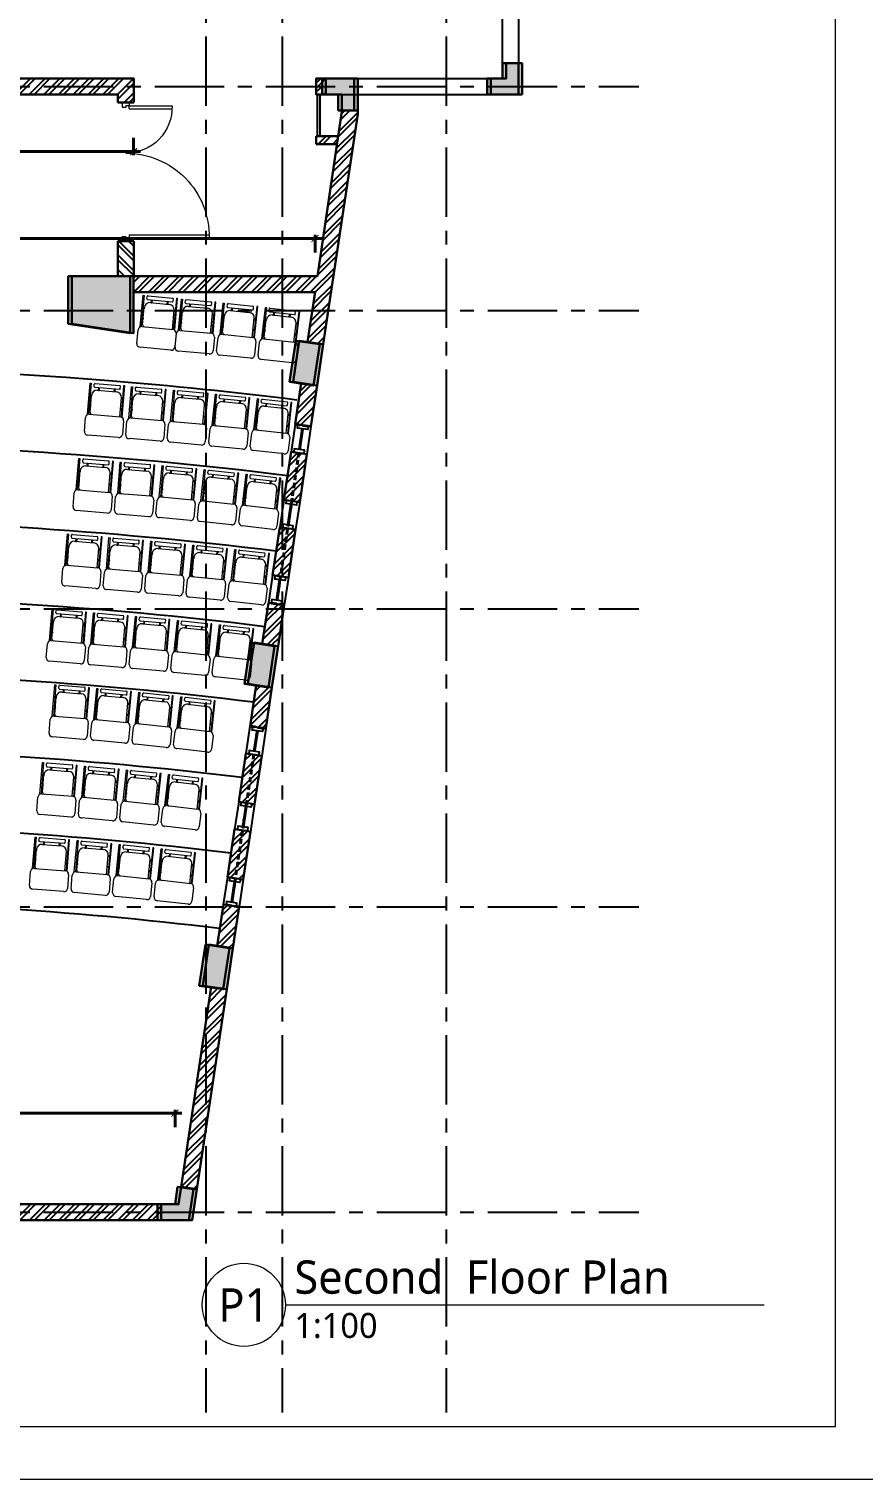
# Model space of a CAD drawing. Header units: millimetres. Extents: x 235412 to 469227, y 103223 to 235913.
# Drawn here: x 441531 to 453564, y 194099 to 215006 of the extents above; entities that cross this region are included whole.
import ezdxf
from ezdxf.enums import TextEntityAlignment as Align

# ---------------------------------------------------------------- set-up
doc = ezdxf.new("R2010")
doc.units = ezdxf.units.MM
doc.header["$MEASUREMENT"] = 0
doc.header["$PDMODE"] = 67
for name, pattern in [('CENTER', [2, 1.25, -0.25, 0.25, -0.25]), ('Dash', [6, 3, -3]), ('DASHED2', [0.375, 0.25, -0.125])]:
    doc.linetypes.add(name, pattern=pattern)
for name, color, linetype, lineweight in [('A- Ground line', 60, 'Continuous', 40), ('A-Detail Lines', 8, 'Continuous', 25), ('A-Door', 4, 'Continuous', 9), ('A-Wall Sec', 1, 'Continuous', 30), ('Ann_TitleBlock 2', 5, 'Continuous', 25), ('Anno_Tittleblock', 5, 'Continuous', 13), ('dim', 251, 'Continuous', 5), ('S-Concrete', 40, 'Continuous', 30), ('TAGS 2', 30, 'Continuous', 9)]:
    doc.layers.add(name, color=color, linetype=linetype, lineweight=lineweight)
for name, color, linetype in [('A-Anno-Grid Lines', 162, 'Continuous'), ('A-Elevation', 4, 'Continuous'), ('A-Railing', 4, 'Continuous'), ('A-Wall Patt', 8, 'Continuous'), ('A-Window', 4, 'Continuous'), ('Anno_Labels', 7, 'Continuous'), ('S-Conc Patt', 9, 'Continuous')]:
    doc.layers.add(name, color=color, linetype=linetype)
doc.layers.add('frntr', color=32, linetype='Continuous', lineweight=9, true_color=0xbd5e00)
doc.layers.add('I-Furniture', color=32, linetype='Continuous', lineweight=15, true_color=0xbd5e00)
doc.styles.get("Standard").update_dxf_attribs({"font": 'trebuc.ttf'})
doc.styles.add('TITLE', font='swissel.ttf', dxfattribs={"height": 4.3})
doc.dimstyles.new('IIITD_WD_L @ 100', dxfattribs={"dimscale": 100, "dimtxt": 2.5, "dimasz": 1, "dimexe": 0.5, "dimexo": 0.25, "dimgap": 0.3, "dimtad": 1, "dimdec": 0, "dimrnd": 1, "dimzin": 0, "dimdsep": 46, "dimtxsty": 'Standard', "dimblk": 'ARCHTICK', "dimcen": 0.2, "dimdle": 1, "dimclrd": 8, "dimclre": 9, "dimadec": 0, "dimazin": 0, "dimtfac": 1, "dimtdec": 0, "dimtofl": 0, "dimtmove": 0, "dimatfit": 0, "dimfxl": 2, "dimfxlon": 1, "dimtolj": 1, "dimtzin": 0, "dimlwd": -1, "dimlwe": -1, "dimarcsym": 0})
pattern_1 = [(45, (1624.11, 361424.95), (-106.066017, 106.066017), []), (45, (1694.82, 361424.95), (-106.066017, 106.066017), [])]
pattern_2 = [(45, (473287.13, 105597.43), (-106.06602, 106.06602), []), (45, (473357.84, 105597.43), (-106.06602, 106.06602), [])]

# ---------------------------------------------------------------- blocks, each defined once
blk = doc.blocks.new('Grid Academic Lecture')
at = {"layer": 'A-Anno-Grid Lines', "linetype": 'CENTER', "ltscale": 800}
for p, q in [((15700, 2889.7), (15700, -36150.1)), ((16800, 2889.7), (16800, -36150.1)), ((19160, 2889.7), (19160, -36150.1)), ((-10639, -17030), (21940.1, -17030)), ((-10639, -20260), (21940.1, -20260)), ((-10639, -24560), (21940.1, -24560)), ((-10639, -28860), (21940.1, -28860)), ((-10639, -33260), (21940.1, -33260))]:
    blk.add_line(p, q, dxfattribs=at)
blk = doc.blocks.new('400 side opening shuuttered')
at = {"layer": 'A-Window', "color": 2, "lineweight": 40}
blk.add_line((-42426, 98202), (-42381, 97905), dxfattribs=at)
at = {"layer": 'A-Window'}
for points in [[(-42507, 98240), (-42500, 98191), (-42351, 98213), (-42359, 98262)], [(-42319, 98268), (-42260, 97872)], [(-42547, 98234), (-42488, 97838)], [(-42448, 97844), (-42455, 97894), (-42307, 97916), (-42300, 97867)]]:
    blk.add_lwpolyline(points, dxfattribs=at)
blk = doc.blocks.new('Col BIG')
at = {"layer": 'S-Concrete'}
blk.add_lwpolyline([(430436, -150129), (431326, -150129), (431326, -150816), (430436, -150949)], close=True, dxfattribs=at)
blk = doc.blocks.new('Upper WINDOW')
at = {"layer": 'A-Window', "color": 2, "linetype": 'DASHED2', "lineweight": 40, "ltscale": 300}
blk.add_line((-18120, 103110), (-18489, 100637), dxfattribs=at)
for points in [[(-18226, 103176), (-17999, 103142)], [(-18383, 100571), (-18610, 100605)]]:
    blk.add_lwpolyline(points, dxfattribs=at)
at = {"layer": 'A-Window'}
for points in [[(-18038, 103148), (-18046, 103099), (-18194, 103121), (-18187, 103171)], [(-18423, 100577), (-18415, 100626), (-18564, 100649), (-18571, 100599)]]:
    blk.add_lwpolyline(points, dxfattribs=at)
blk = doc.blocks.new('Big Door Garbage')
at = {"layer": 'A-Door', "color": 5, "lineweight": 18}
for p, q in [((-12550, 128778), (-12500, 128778)), ((-12550, 128703), (-12550, 128778)), ((-12515, 128738), (-12500, 128738)), ((-12515, 128703), (-12515, 128738)), ((-12500, 128778), (-12500, 128738)), ((-11100, 128778), (-11100, 128738)), ((-11050, 128778), (-11100, 128778)), ((-11085, 128738), (-11100, 128738)), ((-11085, 128703), (-11085, 128738)), ((-12550, 128703), (-12515, 128703)), ((-12515, 128703), (-12515, 128239)), ((-12480, 128703), (-12515, 128703)), ((-12480, 128703), (-12480, 128239)), ((-11120, 128703), (-11085, 128703)), ((-11120, 128703), (-11120, 127838)), ((-11050, 128703), (-11085, 128703)), ((-11085, 128703), (-11085, 127838))]:
    blk.add_line(p, q, dxfattribs=at)
blk.add_lwpolyline([(-11050, 128778), (-11050, 128703)], dxfattribs=at)
at = {"layer": 'A-Door', "lineweight": 18}
for centre, radius, start, end in [((-12499, 128738), 499, 268.1474, 0), ((-11101, 128738), 900, 180, 271.0475)]:
    blk.add_arc(centre, radius, start, end, dxfattribs=at)
blk = doc.blocks.new('A$C24EB465D')
at = {"layer": 'I-Furniture'}
for p, q in [((-770, 471), (-770, 456)), ((-320, 471), (-770, 471)), ((-770, 456), (-320, 456)), ((-598, 437), (-598, 456)), ((-598, 456), (-581, 456)), ((-320, 437), (-598, 437)), ((-598, 437), (-581, 437)), ((-581, 437), (-581, 456)), ((-440, 437), (-440, 456)), ((-440, 456), (-425, 456)), ((-440, 437), (-425, 437)), ((-425, 437), (-425, 456)), ((-320, -3), (-320, 445)), ((-269, 496), (-70, 496)), ((-20, 445), (-20, -3)), ((-770, 43), (-770, 399)), ((-727, 411), (-757, 411)), ((-715, 43), (-715, 399)), ((-674, 342), (-715, 342)), ((-674, 329), (-715, 329)), ((-674, 82), (-674, 361)), ((-727, 31), (-757, 31)), ((-674, 113), (-715, 113)), ((-674, 101), (-715, 101)), ((-674, 101), (-674, 113)), ((-345, 5), (-598, 5)), ((-598, 5), (-598, -14)), ((-598, 5), (-581, 5)), ((-581, 5), (-581, -14)), ((-440, 5), (-440, -14)), ((-440, 5), (-425, 5)), ((-425, 5), (-425, -14)), ((-770, -29), (-770, -14)), ((-770, -14), (-320, -14)), ((-320, -29), (-770, -29)), ((-598, -14), (-581, -14)), ((-440, -14), (-425, -14)), ((-70, -54), (-269, -54))]:
    blk.add_line(p, q, dxfattribs=at)
for centre, radius, start, end in [((-598, 361), 76.2, 90, 180), ((-269, 445), 50.8, 90, 180), ((-70, 445), 50.8, 0, 90), ((-757, 399), 12.7, 90, 180), ((-727, 399), 12.7, 0, 90), ((-757, 43), 12.7, 180, 270), ((-727, 43), 12.7, 270, 0), ((-598, 82), 76.2, 180, 270), ((-345, 31), 25.4, 270, 0), ((-269, -3), 50.8, 180, 270), ((-70, -3), 50.8, 270, 0)]:
    blk.add_arc(centre, radius, start, end, dxfattribs=at)
blk = doc.blocks.new('Sttruct Acad')
at = {"layer": 'S-Conc Patt'}
for points in [[(538879, -147134), (538879, -147364), (539329, -147364), (539329, -146914), (539099, -146914), (539099, -147134)], [(536731, -147364), (536501, -147364), (536501, -147134), (536961, -147134), (536961, -147594), (536731, -147594)], [(533731, -149984), (532841, -149984), (532841, -150672), (533731, -150805)], [(536030, -151508), (536119, -150915), (536465, -150966), (536376, -151560)], [(535468, -155268), (535379, -155861), (535726, -155913), (535814, -155319)], [(534817, -159620), (534729, -160214), (535075, -160266), (535164, -159672)], [(534644, -163149), (534416, -163115), (534379, -163364), (534127, -163364), (534127, -163594), (534577, -163594)]]:
    blk.add_hatch(color=256, dxfattribs=at).paths.add_polyline_path(points)
at = {"layer": 'S-Concrete'}
for points in [[(538879, -147134), (538879, -147364), (539329, -147364), (539329, -146914), (539099, -146914), (539099, -147134), (538879, -147134)], [(536731, -147364), (536501, -147364), (536501, -147134), (536961, -147134), (536961, -147594), (536731, -147594), (536731, -147364)], [(536030, -151508), (536119, -150915), (536465, -150966), (536376, -151560), (536030, -151508)], [(535468, -155268), (535379, -155861), (535726, -155913), (535814, -155319), (535468, -155268)], [(534817, -159620), (534729, -160214), (535075, -160266), (535164, -159672), (534817, -159620)], [(534644, -163149), (534416, -163115), (534379, -163364), (534127, -163364), (534127, -163594), (534577, -163594), (534644, -163149)]]:
    blk.add_lwpolyline(points, dxfattribs=at)
at = {"layer": 'S-Concrete', "xscale": -1}
blk.add_blockref('Col BIG', (964167, 145), dxfattribs=at)
blk = doc.blocks.new('View Tag')
blk.add_circle((0, 0), 3)
at = {"layer": 'Anno_Labels'}
for tag, height, p in [('VIEW_NAME', 2.4, (3.64, 2)), ('VIEW_SCALE', 1.8, (3.64, -1.48))]:
    blk.add_attdef(tag, text='', height=height, dxfattribs=at).set_placement(p, align=Align.MIDDLE_LEFT)
blk.add_attdef('VIEW_TYPE', text='', height=2.4, dxfattribs=at).set_placement((0, 0), align=Align.MIDDLE_CENTER)
blk = doc.blocks.new('IIITD WD A1- L Format Library')
at = {"layer": 'Anno_Tittleblock', "color": 5}
blk.add_lwpolyline([(0, -7.57), (775, -7.57), (775, 573.91), (0, 573.91)], close=True, dxfattribs=at)
at = {"style": 'TITLE'}
for tag, p, height in [('PROJECT NAME 1', (779.17, 137.4), 2.98), ('PROJECT NAME 2', (779.17, 132.23), 2.98), ('PROJECT_NAME_3', (779.17, 127.37), 2.98), ('1:100@A1', (818.06, 91.92), 2.25), ('A-2.03', (844.81, 84.28), 4), ('03.04.11', (821.96, 84.64), 2.25), ('A', (858.85, 75.94), 3.66), ('AC', (827.5, 76.14), 2.25)]:
    blk.add_attdef(tag, p, '', height=height, dxfattribs=at)
for p in [(780.3, 113.01), (780.3, 106.37)]:
    blk.add_attdef('FIRST FLOOR PLAN', text='', height=3.39, dxfattribs=at).set_placement(p, align=Align.TOP_LEFT)
blk = doc.blocks.new('_ArchTick')
at = {"color": 0, "linetype": 'ByBlock', "const_width": 0.15}
blk.add_lwpolyline([(-0.5, -0.5), (0.5, 0.5)], dxfattribs=at)
blk = doc.blocks.new('*D62')
at = {"layer": 'A- Ground line', "color": 9, "transparency": 16777216}
for p, q in [((429867, 211786), (429867, 212036)), ((445653, 211786), (445653, 212036))]:
    blk.add_line(p, q, dxfattribs=at)
at = {"layer": 'A- Ground line', "color": 8, "transparency": 16777216}
blk.add_line((429767, 211986), (445753, 211986), dxfattribs=at)
at = {"layer": 'Defpoints', "color": 0, "transparency": 16777216}
for p in [(445653, 211986), (429867, 211212), (445653, 211212)]:
    blk.add_point(p, dxfattribs=at)
at = {"layer": 'A- Ground line', "color": 8, "transparency": 16777216, "xscale": 100, "yscale": 100, "zscale": 100, "rotation": 180}
blk.add_blockref('_ArchTick', (429867, 211986), dxfattribs=at)
at = {"layer": 'A- Ground line', "color": 8, "transparency": 16777216, "xscale": 100, "yscale": 100, "zscale": 100}
blk.add_blockref('_ArchTick', (445653, 211986), dxfattribs=at)
at = {"layer": 'A- Ground line', "color": 0, "transparency": 16777216, "insert": (437760, 212144), "char_height": 250, "attachment_point": 5}
blk.add_mtext('\\A1;15786', dxfattribs=at)
blk = doc.blocks.new('_Open90')
at = {"color": 0, "linetype": 'ByBlock', "lineweight": -2}
for p, q in [((0, 0), (-1, 0)), ((-0.5, 0.5), (0, 0)), ((0, 0), (-0.5, -0.5))]:
    blk.add_line(p, q, dxfattribs=at)
blk = doc.blocks.new('*D63')
at = {"layer": 'A- Ground line', "color": 9, "transparency": 16777216}
for p, q in [((432481, 213438), (432481, 213188)), ((443039, 213438), (443039, 213188))]:
    blk.add_line(p, q, dxfattribs=at)
at = {"layer": 'A- Ground line', "color": 8, "transparency": 16777216}
blk.add_line((432381, 213238), (443139, 213238), dxfattribs=at)
at = {"layer": 'Defpoints', "color": 0, "transparency": 16777216}
for p in [(432481, 213947), (443039, 213947), (443039, 213238)]:
    blk.add_point(p, dxfattribs=at)
at = {"layer": 'A- Ground line', "color": 8, "transparency": 16777216, "xscale": 100, "yscale": 100, "zscale": 100, "rotation": 180}
blk.add_blockref('_ArchTick', (432481, 213238), dxfattribs=at)
at = {"layer": 'A- Ground line', "color": 8, "transparency": 16777216, "xscale": 100, "yscale": 100, "zscale": 100}
blk.add_blockref('_ArchTick', (443039, 213238), dxfattribs=at)
at = {"layer": 'A- Ground line', "color": 0, "transparency": 16777216, "insert": (437760, 213395), "char_height": 250, "attachment_point": 5}
blk.add_mtext('\\A1;10558', dxfattribs=at)
blk = doc.blocks.new('*D64')
at = {"layer": 'A- Ground line', "color": 8, "transparency": 16777216}
blk.add_line((431735, 199374), (443735, 199374), dxfattribs=at)
at = {"layer": 'A- Ground line', "color": 9, "transparency": 16777216}
for p, q in [((431835, 199174), (431835, 199424)), ((443635, 199174), (443635, 199424))]:
    blk.add_line(p, q, dxfattribs=at)
at = {"layer": 'Defpoints', "color": 0, "transparency": 16777216}
for p in [(443635, 199374), (431835, 198062), (443635, 198062)]:
    blk.add_point(p, dxfattribs=at)
at = {"layer": 'A- Ground line', "color": 8, "transparency": 16777216, "xscale": 100, "yscale": 100, "zscale": 100, "rotation": 180}
blk.add_blockref('_ArchTick', (431835, 199374), dxfattribs=at)
at = {"layer": 'A- Ground line', "color": 8, "transparency": 16777216, "xscale": 100, "yscale": 100, "zscale": 100}
blk.add_blockref('_ArchTick', (443635, 199374), dxfattribs=at)
at = {"layer": 'A- Ground line', "color": 0, "transparency": 16777216, "insert": (437735, 199532), "char_height": 250, "attachment_point": 5}
blk.add_mtext('\\A1;11799', dxfattribs=at)

msp = doc.modelspace()

# ---------------------------------------------------------------- hatches: boundary and pattern name
at = {"layer": 'A-Wall Patt'}
h = msp.add_hatch(dxfattribs=at)
h.set_pattern_fill('ANSI32', color=256, scale=400, style=0)
h.set_pattern_definition([(45, (473287.13, 105597.43), (-106.06602, 106.06602), []), (45, (473357.84, 105597.43), (-106.06602, 106.06602), [])])
h.paths.add_polyline_path([(443039.3, 214292.1), (440263.4, 214292.1), (440263.4, 214062.1), (442809.3, 214062.1), (442809.3, 213947.1), (443039.3, 213947.1)])
h = msp.add_hatch(dxfattribs=at)
h.set_pattern_fill('ANSI32', color=256, scale=400, style=0)
h.set_pattern_definition([(45, (429759.19, 214223.69), (-106.066, 106.066), []), (45, (429829.9, 214223.69), (-106.066, 106.066), [])])
h.paths.add_polyline_path([(445687.7, 214292.1), (445815.4, 214292.1), (445815.4, 214177.1), (445687.7, 214177.1)])
h = msp.add_hatch(dxfattribs=at)
h.set_pattern_fill('ANSI32', color=256, scale=400, style=0)
h.set_pattern_definition(pattern_2)
h.paths.add_polyline_path([(445687.7, 214177.1), (445815.4, 214177.1), (445815.4, 214062.1), (445687.7, 214062.1)])
h = msp.add_hatch(dxfattribs=at)
h.set_pattern_fill('ANSI32', color=256, scale=400, style=0)
h.set_pattern_definition([(45, (445824.63, 211451.93), (-106.066, 106.066), []), (45, (445895.34, 211451.93), (-106.066, 106.066), [])])
h.paths.add_polyline_path([(446267.2, 213776.7), (446267.2, 213832.1), (446043, 213832.1), (445687.7, 211442.1), (443039.3, 211442.1), (443039.3, 211212.1), (445653.3, 211212.1), (445543.9, 210493.7), (445771.4, 210459.7)])
h = msp.add_hatch(dxfattribs=at)
h.set_pattern_fill('ANSI32', color=256, scale=400, style=0)
h.set_pattern_definition(pattern_2)
h.paths.add_polyline_path([(445687.7, 213462.1), (445988, 213462.1), (445970.9, 213347.1), (445687.7, 213347.1)], flags=17)
h = msp.add_hatch(dxfattribs=at)
h.set_pattern_fill('ANSI32', color=256, scale=400, style=0)
h.set_pattern_definition([(135, (412561.57, 105597.43), (106.06602, 106.06602), []), (135, (412490.86, 105597.43), (106.06602, 106.06602), [])])
h.paths.add_polyline_path([(442809.3, 211947.1), (443039.3, 211947.1), (443039.3, 211442.1), (442809.3, 211442.1)])
h = msp.add_hatch(dxfattribs=at)
h.set_pattern_fill('ANSI32', color=256, scale=400, style=0)
h.set_pattern_definition(pattern_1)
h.paths.add_polyline_path([(445366.5, 209307), (445594, 209273), (445682.7, 209866.3), (445455.2, 209900.3)])
h.paths.add_polyline_path([(445203.8, 208218.7), (445431.3, 208184.7), (445534.9, 208877.4), (445307.4, 208911.4)])
h.paths.add_polyline_path([(445041.1, 207130.4), (445268.6, 207096.4), (445372.2, 207789.1), (445144.7, 207823.1)])
h.paths.add_polyline_path([(445209.5, 206700.8), (444982, 206734.8), (444893.2, 206140.8), (445120.7, 206106.8)])
h = msp.add_hatch(dxfattribs=at)
h.set_pattern_fill('ANSI32', color=256, scale=400, style=0)
h.set_pattern_definition(pattern_1)
h.paths.add_polyline_path([(444396.1, 201259.5), (444381.3, 201160.6), (444153.8, 201194.6), (443722.6, 198311.2), (443950.2, 198277.2), (444396.1, 201259.5)])
h.paths.add_polyline_path([(444558.7, 202347.6), (444331.3, 202381.6), (444242.5, 201788), (444470, 201754)])
h.paths.add_polyline_path([(444721.4, 203435.9), (444493.9, 203469.9), (444390.4, 202777.2), (444617.9, 202743.2)])
h.paths.add_polyline_path([(444715.8, 204953.8), (444943.2, 204919.8), (445032, 205513.4), (444804.5, 205547.4)])
h.paths.add_polyline_path([(444884.1, 204524.2), (444656.6, 204558.2), (444553.1, 203865.5), (444780.6, 203831.5)])
h = msp.add_hatch(dxfattribs=at)
h.set_pattern_fill('ANSI32', color=256, scale=400, style=0)
h.set_pattern_definition([(45, (1616.01, 361426.16), (-106.066017, 106.066017), []), (45, (1686.72, 361426.16), (-106.066017, 106.066017), [])])
h.paths.add_polyline_path([(443425.4, 198062.1), (441228.2, 198062.1), (441228.7, 197832.1), (443425.4, 197832.1)])
at = {"layer": 'S-Conc Patt'}
for points in [[(448185.4, 214292.1), (448185.4, 214062.1), (448635.4, 214062.1), (448635.4, 214512.1), (448405.4, 214512.1), (448405.4, 214292.1)], [(446037.2, 214062.1), (445807.2, 214062.1), (445807.2, 214292.1), (446267.2, 214292.1), (446267.2, 213832.1), (446037.2, 213832.1)], [(443037.3, 211442.1), (442147.2, 211442.1), (442147.2, 210754.6), (443037.3, 210621.6)], [(445336.5, 209918.1), (445425.2, 210511.5), (445771.4, 210459.7), (445682.7, 209866.3)], [(444774.5, 206158.6), (444685.8, 205565.2), (445032, 205513.4), (445120.7, 206106.8)], [(444123.8, 201805.7), (444035.1, 201212.3), (444381.3, 201160.6), (444470, 201754)], [(443950.1, 198277.2), (443722.6, 198311.2), (443685.4, 198062.1), (443433.6, 198062.1), (443433.6, 197832.1), (443883.6, 197832.1)]]:
    msp.add_hatch(color=256, dxfattribs=at).paths.add_polyline_path(points)

# ---------------------------------------------------------------- linework, layer by layer
at = {"layer": 'A-Elevation'}
for points in [[(448354.7, 214339), (448354.7, 220092.1)], [(448584.7, 220092.1), (448584.7, 214062.1)], [(446037.2, 214292.1), (448358.5, 214292.1)], [(446037.2, 214062.1), (448635.4, 214062.1)]]:
    msp.add_lwpolyline(points, dxfattribs=at)
for radius, start, end in [(61766.1, 85.432454, 94.567546), (61766.1, 82.903079, 85.432454), (61766.1, 82.903199, 85.432454), (60666.1, 82.903079, 97.096801), (59566.1, 82.929033, 97.070845), (58466.1, 82.955964, 97.043912), (57366.1, 82.983928, 97.015946), (56266.1, 83.01299, 96.98689), (55166.1, 83.0432, 96.95667), (54066.1, 83.07465, 96.92522)]:
    msp.add_arc((437760.4, 148363.6), radius, start, end, dxfattribs=at)
at = {"layer": 'A-Railing'}
for points in [[(445687.7, 213462.1), (445687.7, 214062.1)], [(445727.7, 213462.1), (445727.7, 214062.1)]]:
    msp.add_lwpolyline(points, dxfattribs=at)
at = {"layer": 'A-Wall Sec'}
for p, q in [((442809.3, 213947.1), (443039.3, 213947.1)), ((443039.3, 211947.1), (442809.3, 211947.1))]:
    msp.add_line(p, q, dxfattribs=at)
for points in [[(443039.3, 213947.1), (443039.3, 214292.1), (440263.4, 214292.1), (440263.4, 214292.1), (440263.4, 214292.1)], [(445815.4, 214062.1), (445667.5, 214062.1), (445667.5, 214292.1), (445807.2, 214292.1)], [(439809.8, 214062.1), (442147.2, 214062.1)], [(440263.4, 214062.1), (442809.3, 214062.1), (442809.3, 213947.1)], [(445687.7, 211442.1), (446045.3, 213848)], [(445771.4, 210459.7), (446267.2, 213776.7)], [(446267.2, 213832.1), (446267.2, 213776.7)], [(445988, 213462.1), (445667.5, 213462.1)], [(445667.5, 213462.1), (445667.5, 213347.1)], [(445970.9, 213347.1), (445667.5, 213347.1)], [(442809.3, 211947.1), (442809.3, 211442.1)], [(443039.3, 211442.1), (443039.3, 211947.1)], [(443039.3, 211442.1), (445687.7, 211442.1)], [(443039.3, 211212.1), (445653.3, 211212.1)], [(445543.9, 210493.7), (445653.3, 211212.1)], [(445366.5, 209307), (445455.2, 209900.3)], [(445594, 209273), (445682.7, 209866.3)], [(445366.5, 209307), (445594, 209273)], [(445203.8, 208218.7), (445307.4, 208911.4)], [(445307.4, 208911.4), (445534.9, 208877.4)], [(445431.3, 208184.7), (445534.9, 208877.4)], [(445203.8, 208218.7), (445431.3, 208184.7)], [(445041.1, 207130.4), (445144.7, 207823.1)], [(445144.7, 207823.1), (445372.2, 207789.1)], [(445268.6, 207096.4), (445372.2, 207789.1)], [(445041.1, 207130.4), (445268.6, 207096.4)], [(444893.2, 206140.8), (444982, 206734.8)], [(444982, 206734.8), (445209.5, 206700.8)], [(445120.7, 206106.8), (445209.5, 206700.8)], [(444715.8, 204953.8), (444804.5, 205547.4)], [(444943.2, 204919.8), (445032, 205513.4)], [(444715.8, 204953.8), (444943.2, 204919.8)], [(444553.1, 203865.5), (444656.6, 204558.2)], [(444656.6, 204558.2), (444884.1, 204524.2)], [(444780.6, 203831.5), (444884.1, 204524.2)], [(444553.1, 203865.5), (444780.6, 203831.5)], [(444390.4, 202777.2), (444493.9, 203469.9)], [(444493.9, 203469.9), (444721.4, 203435.9)], [(444617.9, 202743.2), (444721.4, 203435.9)], [(444390.4, 202777.2), (444617.9, 202743.2)], [(444242.5, 201788), (444331.3, 202381.6)], [(444331.3, 202381.6), (444558.7, 202347.6)], [(444484.8, 201852.9), (444558.7, 202347.6)], [(444257.3, 201886.9), (444260.3, 201906.8)], [(444470, 201754), (444487.7, 201872.8)], [(443722.6, 198311.2), (444153.8, 201194.6)], [(443950.1, 198277.2), (444381.3, 201160.6)], [(441228.2, 198062.1), (443433.6, 198062.1)], [(441228.2, 197832.1), (443433.6, 197832.1)]]:
    msp.add_lwpolyline(points, dxfattribs=at)
at = {"layer": 'dim'}
msp.add_lwpolyline([(415993.5, 232679.4), (453146.8, 232679.4), (453146.8, 194850.6), (415993.5, 194850.6)], close=True, dxfattribs=at)
at = {"layer": 'S-Concrete'}
for points in [[(448185.4, 214292.1), (448185.4, 214062.1), (448635.4, 214062.1), (448635.4, 214512.1), (448405.4, 214512.1), (448405.4, 214292.1), (448185.4, 214292.1)], [(446037.2, 214062.1), (445807.2, 214062.1), (445807.2, 214292.1), (446267.2, 214292.1), (446267.2, 213832.1), (446037.2, 213832.1), (446037.2, 214062.1)], [(445336.5, 209918.1), (445425.2, 210511.5), (445771.4, 210459.7), (445682.7, 209866.3), (445336.5, 209918.1)], [(444774.5, 206158.6), (444685.8, 205565.2), (445032, 205513.4), (445120.7, 206106.8), (444774.5, 206158.6)], [(444123.8, 201805.7), (444035.1, 201212.3), (444381.3, 201160.6), (444470, 201754), (444123.8, 201805.7)], [(443950.1, 198277.2), (443722.6, 198311.2), (443685.4, 198062.1), (443433.6, 198062.1), (443433.6, 197832.1), (443883.6, 197832.1), (443950.1, 198277.2)]]:
    msp.add_lwpolyline(points, dxfattribs=at)
at = {"layer": 'TAGS 2'}
msp.add_line((445227, 196609.8), (452125.2, 196609.8), dxfattribs=at)

# ---------------------------------------------------------------- block references
at = {"layer": 'A-Anno-Grid Lines'}
msp.add_blockref('Grid Academic Lecture', (428381.3, 231207.1), dxfattribs=at)
at = {"layer": 'A-Detail Lines', "xscale": -1.333330619614571, "yscale": 1.333330619614571, "zscale": 1.333330619616951, "rotation": 90}
msp.add_blockref('Big Door Garbage', (614577.8, 197213.8), dxfattribs=at)
at = {"layer": 'A-Wall Patt', "xscale": -1, "rotation": 9.858945659857454e-08}
for p in [(403047.2, 111038.9), (402884.5, 109950.6), (402721.8, 108862.3), (402396.5, 106685.7), (402233.8, 105597.4), (402071.1, 104509.1)]:
    msp.add_blockref('400 side opening shuuttered', p, dxfattribs=at)
at = {"layer": 'A-Wall Sec'}
for name, p in [('Sttruct Acad', (-90744.3, 361426.2)), ('Upper WINDOW', (463592.6, 106130.6)), ('Upper WINDOW', (462941.9, 101777.4))]:
    msp.add_blockref(name, p, dxfattribs=at)
at = {"layer": 'Ann_TitleBlock 2', "xscale": 71.90956750301714, "yscale": 71.90956750301714, "zscale": 71.90956750301714}
msp.add_blockref('IIITD WD A1- L Format Library', (406665.8, 194643.5), dxfattribs=at)
at = {"layer": 'frntr', "linetype": 'Dash'}
for p, rotation in [((443131.7, 210397.4), 264.693366143773), ((443683.9, 210342.4), 264.693366143773), ((444281, 210285.3), 264.1472913306533), ((444877.1, 210222.8), 263.4184832081434), ((442376.5, 209131.9), 265.239978042593), ((442973.8, 209079.4), 265.239978042593), ((443571, 209029.1), 264.693366143773), ((444168.1, 208972), 264.1472913306533), ((444764.2, 208909.5), 263.4184832081434), ((442213.7, 208043.6), 265.239978042593), ((442810.9, 207991.1), 265.239978042593), ((443408.1, 207940.8), 264.693366143773), ((444005.2, 207883.7), 264.1472913306533), ((444601.4, 207821.2), 263.4184832081434), ((442050.8, 206955.3), 265.239978042593), ((442648, 206902.8), 265.239978042593), ((443245.2, 206852.5), 264.693366143773), ((443842.3, 206795.4), 264.1472913306533), ((444438.5, 206732.9), 263.4184832081434), ((441827.4, 205870), 265.239978042593), ((442424.7, 205817.5), 265.239978042593), ((443021.9, 205767.2), 264.693366143773), ((443619, 205710.1), 264.1472913306533), ((444215.2, 205647.5), 263.4184832081434), ((441868.9, 204780.5), 265.239978042593), ((442466.1, 204730.2), 264.693366143773), ((443063.2, 204673.1), 264.1472913306533), ((443659.7, 204610.3), 263.4670174527047), ((441691.8, 203659.5), 265.3780463945899), ((442289.4, 203610), 264.7678364768712), ((442886.1, 203554.2), 264.1311530321659), ((443482.9, 203490.1), 263.5660806292236), ((441585.6, 202584.1), 265.4414304865318), ((442183.8, 202535.3), 264.8119640948619), ((442781.4, 202480), 264.1756447495587), ((443377.9, 202417.9), 263.5495626420637)]:
    msp.add_blockref('A$C24EB465D', p, dxfattribs=dict(at, rotation=rotation))
at = {"layer": 'S-Concrete', "xscale": -1}
msp.add_blockref('Col BIG', (873473.6, 361571), dxfattribs=at)
at = {"layer": 'TAGS 2'}
ref = msp.add_blockref('View Tag', (444627, 196609.8), dxfattribs=dict(at, xscale=200, yscale=200, zscale=200))
ref.add_attrib('VIEW_TYPE', 'P1', dxfattribs={"layer": '0', "height": 480}).set_placement((444627, 196609.8), align=Align.MIDDLE_CENTER)
ref.add_attrib('VIEW_NAME', 'Second  Floor Plan', dxfattribs={"layer": '0', "height": 480}).set_placement((445355.2, 197010.7), align=Align.MIDDLE_LEFT)
ref.add_attrib('VIEW_SCALE', '1:100', dxfattribs={"layer": '0', "height": 360}).set_placement((445355.2, 196313.5), align=Align.MIDDLE_LEFT)

# ---------------------------------------------------------------- dimensions: what is measured, and where the dimension line sits
at = {"layer": 'A- Ground line'}
for base, p1, p2, picture, middle in [((443039.3, 213238), (432481.4, 213947.1), (443039.3, 213947.1), '*D63', (437760.4, 213395.2)), ((445653.3, 211986.5), (429867.5, 211212.1), (445653.3, 211212.1), '*D62', (437760.4, 212144.1)), ((443634.7, 199374.5), (431835.4, 198062.1), (443634.7, 198062.1), '*D64', (437735, 199532.1))]:
    dim = msp.add_linear_dim(base=base, p1=p1, p2=p2, dimstyle='IIITD_WD_L @ 100', override={"dimldrblk": 'Open90', "dimarcsym": 1}, dxfattribs=at)
    dim.commit()
    dim.dimension.update_dxf_attribs({"geometry": picture, "text_midpoint": middle})

doc.saveas('drawing.dxf')
